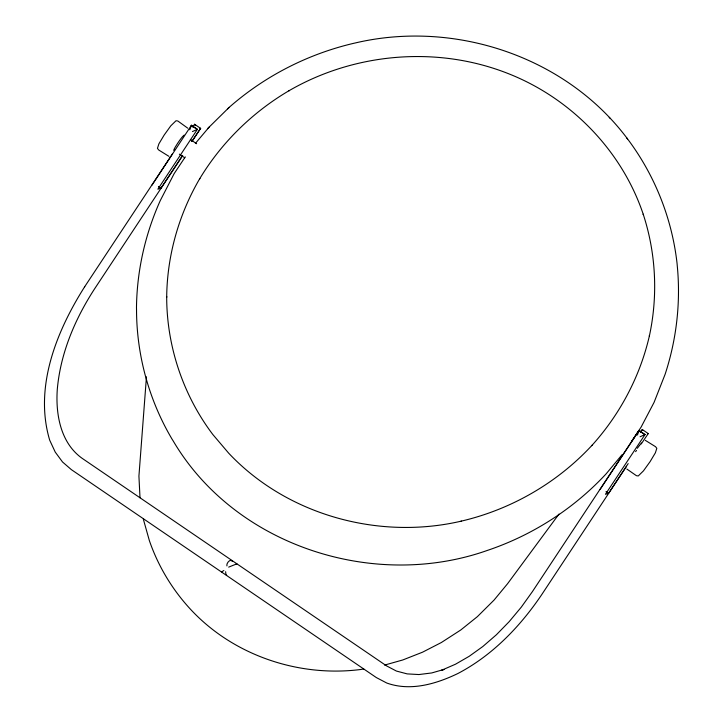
<?xml version="1.0" encoding="UTF-8"?>
<svg xmlns="http://www.w3.org/2000/svg" width="723" height="723" viewBox="0 0 723 723"><rect width="100%" height="100%" fill="white"/><g stroke="black" fill="none" stroke-linecap="round" stroke-linejoin="round"><path stroke-width="1.08" d="M146.453 376.837L138.924 476.086L140.009 497.804M189.806 129.779L191.441 125.26L197.397 129.327L157.84 189.2L160.967 188.197L182.603 155.454M226.905 565.901C226.028 563.28 230.619 558.111 232.309 561.346M637.442 434.975L639.078 430.456L645.043 434.523L605.431 494.306L608.531 493.348L628.188 463.597M84.718 286.66L84.645 286.778C56.466 331.36 33.873 387.239 49.697 440.19L55.246 452.11L62.54 461.997L71.396 469.661L376.34 677.568L386.787 683.036C410.492 691.559 436.114 683.985 457.903 673.502L458.039 673.429C492.49 655.336 520.199 626.552 541.789 594.532L626.534 466.29M191.441 125.26L151.975 185.142M192.707 127.085L194.568 124.257L195.264 125.594M84.645 286.778L172.553 153.737M191.875 141.419L200.669 128.296L191.957 141.491M182.657 155.562L94.505 288.965C74.948 319.123 60.425 353.321 57.289 389.399C55.535 414.216 60.533 442.946 82.124 458.31L386.697 665.964L396.421 671.061L407.176 673.89L418.933 674.55L431.767 672.941L443.931 669.444M638.707 430.763L532.417 591.604L521.256 607.193L509.137 621.699L496.394 634.758L482.792 646.543L469.191 656.303L455.517 664.202L441.825 670.158L443.913 669.489M600.126 489.399L639.078 430.456M640.352 432.264L642.205 429.453L642.846 430.42M185.305 156.873L174.135 173.665L160.28 200.578C145.169 234.189 136.927 270.7 136.484 307.564L136.53 309.751C136.611 355.183 149.001 400.307 172.191 439.376L172.96 440.551C234.776 545.892 373.782 590.61 487.483 550.375L488.811 549.932C533.447 534.631 574.125 508.377 606.217 473.755L622.024 454.749M631.812 441.084L641.12 427.085L654.071 402.386L665.106 374.315C676.556 339.449 680.813 302.386 677.27 265.847L677.099 263.778C672.083 218.653 654.821 175.201 627.546 138.915L626.769 137.994M641.292 443.868L648.314 433.502L647.564 433.972M558.987 514.071L507.546 583.741L494.044 600.09L477.37 616.656L460.804 629.959L441.337 642.53L422.512 652.209L402.792 659.963L384.546 665.097M637.325 448.278L639.394 445.585M195.382 143.407L209.128 127.103M639.638 445.278L641.5 443.054M227.655 108.848L229.155 107.365C264.627 76.159 307.745 54.071 353.737 43.308L354.894 43.055C454.234 19.512 566.01 56.43 627.546 138.915M207.555 128.667L229.155 107.365M200.651 128.333L199.928 128.775M174.532 150.113L173.999 150.492A9.607 0.949 -55.7 0 1 175.291 147.058L177.632 143.299A9.038 0.895 -55.7 0 1 182.72 136.439L184.103 135.192A9.607 0.949 -55.7 0 1 184.302 135.337M236.159 564.311L236.9 563.832L228.676 567.112M223.868 570.501L221.59 571.902M192.454 131.577L197.397 129.327M640.081 436.773L645.043 434.523M363.75 668.974L360.542 669.516C299.141 677.297 234.424 655.761 191.712 610.564L190.989 609.796C172.463 589.923 158.192 566.272 149.354 540.578L143.317 519.096M226.679 575.372L225.919 574.496L225.639 571.712M168.947 156.358L158.698 149.986L157.442 148.369L158.888 143.859L164.157 135.065L170.809 125.82L176.014 120.741L177.849 121.012L187.772 128.188M645.314 440.343L655.562 446.715L656.818 448.323L655.372 452.833L650.104 461.636L643.452 470.872L638.255 475.96L636.421 475.689L626.85 469.046M194.568 124.257L200.533 128.323M642.205 429.453L648.17 433.52M191.252 125.368L197.18 129.399M638.888 430.565L644.817 434.604M190.366 139.458L196.629 143.732M179.358 154.153L184.727 157.813M158.445 186.48L160.967 188.197M606.01 491.622L608.531 493.348M609.209 117.334L609.86 118.111M635.607 451.667A9.038 0.895 -55.7 0 1 636.511 450.42M166.688 296.71L166.688 297.261C167.085 255.608 178.807 214.415 199.828 178.491L199.539 179.015C221.446 142.585 252.625 112.083 289.254 90.574L288.875 90.8C355.364 52.183 439.376 45.404 510.709 74.586C572.218 99.602 622.241 151.414 643.334 214.568L643.19 214.153C656.059 253.357 658.084 295.779 649.353 336.087L649.48 335.508C640.117 376.457 619.873 414.559 591.703 445.675L592.065 445.251C557.225 482.955 510.989 509.588 461.012 521.193L461.301 521.138C378.906 540.334 287.067 515.183 228.712 453.204L212.851 434.541C183.073 395.12 166.67 346.118 166.688 296.71"/></g></svg>
